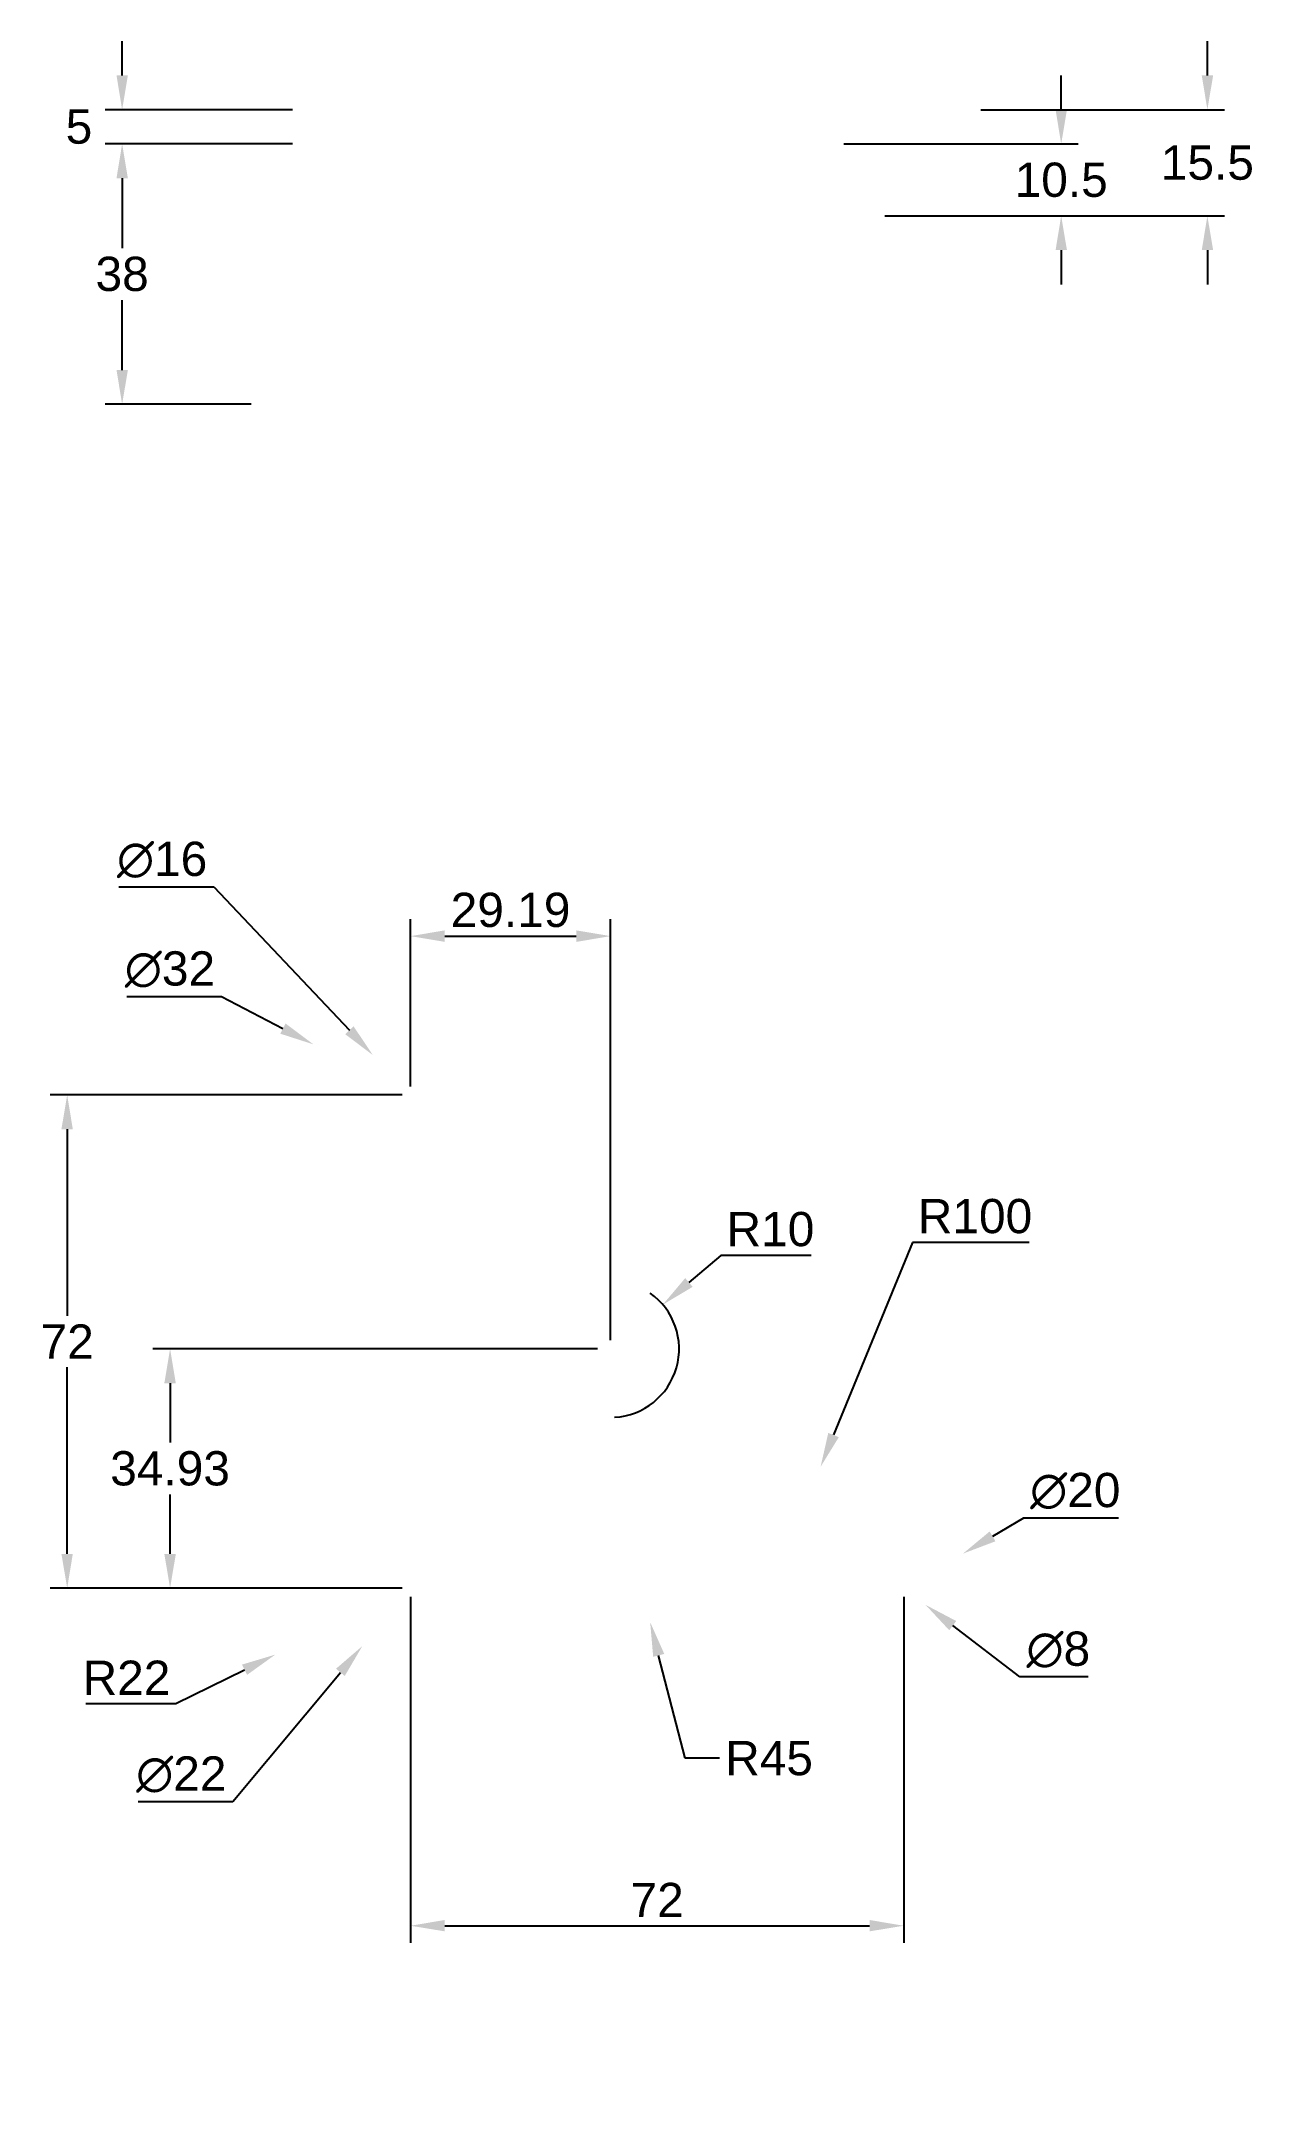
# Paper-space layout 'Layout1' of a CAD drawing. Header units: millimetres. Extents: x 88 to 177, y 19 to 169.
import ezdxf

# ---------------------------------------------------------------- set-up
doc = ezdxf.new("R2010")
doc.units = ezdxf.units.MM
doc.styles.get("Standard").update_dxf_attribs({"font": 'arial.ttf'})
doc.dimstyles.new('ISO-25', dxfattribs={"dimtxt": 2.5, "dimasz": 2.5, "dimexe": 1.25, "dimexo": 0.625, "dimtad": 1, "dimtih": 1, "dimtoh": 1, "dimdsep": 46, "dimtxsty": 'Standard', "dimcen": 0, "dimadec": 0, "dimazin": 0, "dimtfac": 1, "dimtofl": 0, "dimtmove": 0, "dimatfit": 3, "dimfxl": 1, "dimarcsym": 0})

# ---------------------------------------------------------------- blocks, each defined once
blk = doc.blocks.new('*D10')
at = {"color": 0, "lineweight": -2, "transparency": 16777216}
for p, q in [((98.27, 47.87), (103.29, 50.33)), ((91.7, 47.87), (98.27, 47.87))]:
    blk.add_line(p, q, dxfattribs=at)
at = {"color": 0, "transparency": 16777216}
blk.add_solid([(103.1, 50.71), (103.47, 49.96), (105.53, 51.44)], dxfattribs=at)
at = {"layer": 'Defpoints', "color": 0, "transparency": 16777216}
for p in [(115.4, 56.29), (105.53, 51.44)]:
    blk.add_point(p, dxfattribs=at)
at = {"color": 0, "transparency": 16777216, "insert": (94.67, 49.75), "char_height": 2.5, "attachment_point": 5}
blk.add_mtext('R22', dxfattribs=at)
blk = doc.blocks.new('*D14')
at = {"color": 0, "lineweight": -2, "transparency": 16777216}
for p, q in [((138.06, 80.58), (135.72, 78.6)), ((144.65, 80.58), (138.06, 80.58))]:
    blk.add_line(p, q, dxfattribs=at)
blk.add_arc((130, 73.75), 5, 273.4139, 54.5666, dxfattribs=at)
at = {"color": 0, "transparency": 16777216}
blk.add_solid([(135.45, 78.92), (135.99, 78.28), (133.81, 76.98)], dxfattribs=at)
at = {"layer": 'Defpoints', "color": 0, "transparency": 16777216}
for p in [(133.81, 76.98), (130, 73.75)]:
    blk.add_point(p, dxfattribs=at)
at = {"color": 0, "transparency": 16777216, "insert": (141.67, 82.48), "char_height": 2.5, "attachment_point": 5}
blk.add_mtext('R10', dxfattribs=at)
blk = doc.blocks.new('*D15')
at = {"color": 0, "lineweight": -2, "transparency": 16777216}
for p, q in [((114.78, 92.29), (89.09, 92.29)), ((90.34, 89.79), (90.34, 76.17)), ((90.34, 58.79), (90.34, 72.41)), ((114.78, 56.29), (89.09, 56.29))]:
    blk.add_line(p, q, dxfattribs=at)
at = {"color": 0, "transparency": 16777216}
for points in [[(89.92, 89.79), (90.75, 89.79), (90.34, 92.29)], [(89.92, 58.79), (90.75, 58.79), (90.34, 56.29)]]:
    blk.add_solid(points, dxfattribs=at)
at = {"layer": 'Defpoints', "color": 0, "transparency": 16777216}
for p in [(115.4, 92.29), (90.34, 56.29), (115.4, 56.29)]:
    blk.add_point(p, dxfattribs=at)
at = {"color": 0, "transparency": 16777216, "insert": (90.34, 74.29), "char_height": 2.5, "attachment_point": 5}
blk.add_mtext('72', dxfattribs=at)
blk = doc.blocks.new('*D16')
at = {"color": 0, "lineweight": -2, "transparency": 16777216}
for p, q in [((115.4, 55.66), (115.4, 30.4)), ((151.4, 55.66), (151.4, 30.4)), ((117.9, 31.65), (148.9, 31.65))]:
    blk.add_line(p, q, dxfattribs=at)
at = {"color": 0, "transparency": 16777216}
for points in [[(117.9, 32.07), (117.9, 31.24), (115.4, 31.65)], [(148.9, 32.07), (148.9, 31.24), (151.4, 31.65)]]:
    blk.add_solid(points, dxfattribs=at)
at = {"layer": 'Defpoints', "color": 0, "transparency": 16777216}
for p in [(115.4, 56.29), (151.4, 56.29), (151.4, 31.65)]:
    blk.add_point(p, dxfattribs=at)
at = {"color": 0, "transparency": 16777216, "insert": (133.4, 33.53), "char_height": 2.5, "attachment_point": 5}
blk.add_mtext('72', dxfattribs=at)
blk = doc.blocks.new('*D17')
at = {"color": 0, "lineweight": -2, "transparency": 16777216}
for p, q in [((173.56, 166.7), (173.56, 169.2)), ((157.03, 164.2), (174.81, 164.2)), ((157.03, 156.45), (174.81, 156.45)), ((173.56, 153.95), (173.56, 151.45))]:
    blk.add_line(p, q, dxfattribs=at)
at = {"color": 0, "transparency": 16777216}
for points in [[(173.15, 166.7), (173.98, 166.7), (173.56, 164.2)], [(173.15, 153.95), (173.98, 153.95), (173.56, 156.45)]]:
    blk.add_solid(points, dxfattribs=at)
at = {"layer": 'Defpoints', "color": 0, "transparency": 16777216}
for p in [(156.4, 164.2), (156.4, 156.45), (173.56, 156.45)]:
    blk.add_point(p, dxfattribs=at)
at = {"color": 0, "transparency": 16777216, "insert": (173.56, 160.32), "char_height": 2.5, "attachment_point": 5}
blk.add_mtext('15.5', dxfattribs=at)
blk = doc.blocks.new('*D18')
at = {"color": 0, "lineweight": -2, "transparency": 16777216}
for p, q in [((162.89, 164.2), (162.89, 166.7)), ((147.03, 161.7), (164.14, 161.7)), ((150.03, 156.45), (164.14, 156.45)), ((162.89, 153.95), (162.89, 151.45))]:
    blk.add_line(p, q, dxfattribs=at)
at = {"color": 0, "transparency": 16777216}
for points in [[(162.48, 164.2), (163.31, 164.2), (162.89, 161.7)], [(162.48, 153.95), (163.31, 153.95), (162.89, 156.45)]]:
    blk.add_solid(points, dxfattribs=at)
at = {"layer": 'Defpoints', "color": 0, "transparency": 16777216}
for p in [(146.4, 161.7), (149.4, 156.45), (162.89, 156.45)]:
    blk.add_point(p, dxfattribs=at)
at = {"color": 0, "transparency": 16777216, "insert": (162.89, 159.07), "char_height": 2.5, "attachment_point": 5}
blk.add_mtext('10.5', dxfattribs=at)
blk = doc.blocks.new('*D19')
at = {"color": 0, "lineweight": -2, "transparency": 16777216}
for p, q in [((103.78, 161.7), (93.1, 161.7)), ((94.35, 159.2), (94.35, 154.1)), ((94.35, 145.2), (94.35, 150.3)), ((103.78, 142.7), (93.1, 142.7))]:
    blk.add_line(p, q, dxfattribs=at)
at = {"color": 0, "transparency": 16777216}
for points in [[(93.94, 159.2), (94.77, 159.2), (94.35, 161.7)], [(93.94, 145.2), (94.77, 145.2), (94.35, 142.7)]]:
    blk.add_solid(points, dxfattribs=at)
at = {"layer": 'Defpoints', "color": 0, "transparency": 16777216}
for p in [(104.4, 161.7), (94.35, 142.7), (104.4, 142.7)]:
    blk.add_point(p, dxfattribs=at)
at = {"color": 0, "transparency": 16777216, "insert": (94.35, 152.2), "char_height": 2.5, "attachment_point": 5}
blk.add_mtext('38', dxfattribs=at)
blk = doc.blocks.new('*D20')
at = {"color": 0, "lineweight": -2, "transparency": 16777216}
for p, q in [((94.35, 166.7), (94.35, 169.2)), ((106.78, 164.2), (93.1, 164.2)), ((106.78, 161.7), (93.1, 161.7)), ((94.35, 159.2), (94.35, 156.7))]:
    blk.add_line(p, q, dxfattribs=at)
at = {"color": 0, "transparency": 16777216}
for points in [[(93.94, 166.7), (94.77, 166.7), (94.35, 164.2)], [(93.94, 159.2), (94.77, 159.2), (94.35, 161.7)]]:
    blk.add_solid(points, dxfattribs=at)
at = {"layer": 'Defpoints', "color": 0, "transparency": 16777216}
for p in [(107.4, 164.2), (94.35, 161.7), (107.4, 161.7)]:
    blk.add_point(p, dxfattribs=at)
at = {"color": 0, "transparency": 16777216, "insert": (91.2, 162.95), "char_height": 2.5, "attachment_point": 5}
blk.add_mtext('5', dxfattribs=at)
blk = doc.blocks.new('*D22')
at = {"color": 0, "lineweight": -2, "transparency": 16777216}
for p, q in [((152.03, 81.52), (146.28, 67.47)), ((160.56, 81.52), (152.03, 81.52))]:
    blk.add_line(p, q, dxfattribs=at)
at = {"color": 0, "transparency": 16777216}
blk.add_solid([(145.89, 67.62), (146.66, 67.31), (145.33, 65.15)], dxfattribs=at)
at = {"layer": 'Defpoints', "color": 0, "transparency": 16777216}
for p in [(145.33, 65.15), (126.4, 18.87)]:
    blk.add_point(p, dxfattribs=at)
at = {"color": 0, "transparency": 16777216, "insert": (156.6, 83.43), "char_height": 2.5, "attachment_point": 5}
blk.add_mtext('R100', dxfattribs=at)
blk = doc.blocks.new('*D23')
at = {"color": 0, "lineweight": -2, "transparency": 16777216}
for p, q in [((135.44, 43.87), (133.51, 51.38)), ((137.94, 43.87), (135.44, 43.87))]:
    blk.add_line(p, q, dxfattribs=at)
at = {"color": 0, "transparency": 16777216}
blk.add_solid([(133.92, 51.49), (133.11, 51.28), (132.89, 53.81)], dxfattribs=at)
at = {"layer": 'Defpoints', "color": 0, "transparency": 16777216}
for p in [(132.89, 53.81), (138.49, 32.01)]:
    blk.add_point(p, dxfattribs=at)
at = {"color": 0, "transparency": 16777216, "insert": (141.57, 43.87), "char_height": 2.5, "attachment_point": 5}
blk.add_mtext('R45', dxfattribs=at)
blk = doc.blocks.new('*D24')
at = {"color": 0, "lineweight": -2, "transparency": 16777216}
for p, q in [((94.7, 99.47), (101.6, 99.47)), ((101.6, 99.47), (106.09, 97.13))]:
    blk.add_line(p, q, dxfattribs=at)
at = {"color": 0, "transparency": 16777216}
blk.add_solid([(106.28, 97.5), (105.89, 96.76), (108.31, 95.98)], dxfattribs=at)
at = {"layer": 'Defpoints', "color": 0, "transparency": 16777216}
for p in [(108.31, 95.98), (122.5, 88.6)]:
    blk.add_point(p, dxfattribs=at)
at = {"color": 0, "transparency": 16777216, "insert": (97.84, 101.44), "char_height": 2.5, "attachment_point": 5}
blk.add_mtext('∅32', dxfattribs=at)
blk = doc.blocks.new('*D25')
at = {"color": 0, "lineweight": -2, "transparency": 16777216}
for p, q in [((94.12, 107.47), (101.05, 107.47)), ((101.05, 107.47), (110.94, 97.01))]:
    blk.add_line(p, q, dxfattribs=at)
at = {"color": 0, "transparency": 16777216}
blk.add_solid([(111.24, 97.3), (110.63, 96.72), (112.65, 95.2)], dxfattribs=at)
at = {"layer": 'Defpoints', "color": 0, "transparency": 16777216}
for p in [(112.65, 95.2), (118.15, 89.38)]:
    blk.add_point(p, dxfattribs=at)
at = {"color": 0, "transparency": 16777216, "insert": (97.27, 109.44), "char_height": 2.5, "attachment_point": 5}
blk.add_mtext('∅16', dxfattribs=at)
blk = doc.blocks.new('*D27')
at = {"color": 0, "lineweight": -2, "transparency": 16777216}
for p, q in [((115.4, 92.91), (115.4, 105.13)), ((117.9, 103.88), (127.5, 103.88)), ((130, 74.38), (130, 105.13))]:
    blk.add_line(p, q, dxfattribs=at)
at = {"color": 0, "transparency": 16777216}
for points in [[(117.9, 104.3), (117.9, 103.46), (115.4, 103.88)], [(127.5, 104.3), (127.5, 103.46), (130, 103.88)]]:
    blk.add_solid(points, dxfattribs=at)
at = {"layer": 'Defpoints', "color": 0, "transparency": 16777216}
for p in [(130, 103.88), (115.4, 92.29), (130, 73.75)]:
    blk.add_point(p, dxfattribs=at)
at = {"color": 0, "transparency": 16777216, "insert": (122.7, 105.78), "char_height": 2.5, "attachment_point": 5}
blk.add_mtext('29.19', dxfattribs=at)
blk = doc.blocks.new('*D28')
at = {"color": 0, "lineweight": -2, "transparency": 16777216}
for p, q in [((129.05, 73.75), (96.6, 73.75)), ((97.85, 71.25), (97.85, 66.92)), ((97.85, 58.79), (97.85, 63.12)), ((114.78, 56.29), (96.6, 56.29))]:
    blk.add_line(p, q, dxfattribs=at)
at = {"color": 0, "transparency": 16777216}
for points in [[(97.43, 71.25), (98.27, 71.25), (97.85, 73.75)], [(97.43, 58.79), (98.27, 58.79), (97.85, 56.29)]]:
    blk.add_solid(points, dxfattribs=at)
at = {"layer": 'Defpoints', "color": 0, "transparency": 16777216}
for p in [(129.67, 73.75), (97.85, 56.29), (115.4, 56.29)]:
    blk.add_point(p, dxfattribs=at)
at = {"color": 0, "transparency": 16777216, "insert": (97.85, 65.02), "char_height": 2.5, "attachment_point": 5}
blk.add_mtext('34.93', dxfattribs=at)
blk = doc.blocks.new('*D29')
at = {"color": 0, "lineweight": -2, "transparency": 16777216}
for p, q in [((102.43, 40.71), (110.28, 50.14)), ((95.53, 40.71), (102.43, 40.71))]:
    blk.add_line(p, q, dxfattribs=at)
at = {"color": 0, "transparency": 16777216}
blk.add_solid([(109.96, 50.41), (110.6, 49.88), (111.88, 52.06)], dxfattribs=at)
at = {"layer": 'Defpoints', "color": 0, "transparency": 16777216}
for p in [(118.92, 60.52), (111.88, 52.06)]:
    blk.add_point(p, dxfattribs=at)
at = {"color": 0, "transparency": 16777216, "insert": (98.67, 42.68), "char_height": 2.5, "attachment_point": 5}
blk.add_mtext('∅22', dxfattribs=at)
blk = doc.blocks.new('*D30')
at = {"color": 0, "lineweight": -2, "transparency": 16777216}
for p, q in [((160.15, 61.4), (157.88, 60.07)), ((167.07, 61.4), (160.15, 61.4))]:
    blk.add_line(p, q, dxfattribs=at)
at = {"color": 0, "transparency": 16777216}
blk.add_solid([(157.67, 60.43), (158.09, 59.71), (155.72, 58.81)], dxfattribs=at)
at = {"layer": 'Defpoints', "color": 0, "transparency": 16777216}
for p in [(155.72, 58.81), (147.09, 53.77)]:
    blk.add_point(p, dxfattribs=at)
at = {"color": 0, "transparency": 16777216, "insert": (163.92, 63.37), "char_height": 2.5, "attachment_point": 5}
blk.add_mtext('∅20', dxfattribs=at)
blk = doc.blocks.new('*D31')
at = {"color": 0, "lineweight": -2, "transparency": 16777216}
for p, q in [((159.87, 49.81), (154.98, 53.56)), ((164.86, 49.81), (159.87, 49.81))]:
    blk.add_line(p, q, dxfattribs=at)
at = {"color": 0, "transparency": 16777216}
blk.add_solid([(155.23, 53.89), (154.72, 53.22), (152.99, 55.07)], dxfattribs=at)
at = {"layer": 'Defpoints', "color": 0, "transparency": 16777216}
for p in [(149.81, 57.5), (152.99, 55.07)]:
    blk.add_point(p, dxfattribs=at)
at = {"color": 0, "transparency": 16777216, "insert": (162.68, 51.79), "char_height": 2.5, "attachment_point": 5}
blk.add_mtext('∅8', dxfattribs=at)

psp = doc.layouts.get("Layout1")

# ---------------------------------------------------------------- dimensions: what is measured, and where the dimension line sits
for base, p1, p2, angle, override, picture, middle in [((94.3547, 161.6994), (107.403, 164.1994), (107.403, 161.6994), 270, {"dimlfac": -2, "dimtmove": 2}, '*D20', (91.2003, 162.9494)), ((173.562, 156.4494), (156.403, 164.1994), (156.403, 156.4494), 90, {"dimlfac": -2}, '*D17', (173.562, 160.3244)), ((90.3356, 56.2891), (115.403, 92.2891), (115.403, 56.2891), 270, {"dimlfac": -2}, '*D15', (90.3356, 74.2891)), ((97.8507, 56.2891), (129.6714, 73.7549), (115.403, 56.2891), 90, {"dimlfac": -2}, '*D28', (97.8507, 65.022))]:
    dim = psp.add_linear_dim(base=base, p1=p1, p2=p2, angle=angle, dimstyle='ISO-25', override=override)
    dim.commit()
    dim.dimension.update_dxf_attribs({"geometry": picture, "text_midpoint": middle, "dimtype": 160})
for base, p1, p2, angle, picture, middle in [((162.8918, 156.4494), (146.403, 161.6994), (149.403, 156.4494), 90, '*D18', (162.8918, 159.0744)), ((94.3547, 142.6994), (104.403, 161.6994), (104.403, 142.6994), 270, '*D19', (94.3547, 152.1994))]:
    dim = psp.add_linear_dim(base=base, p1=p1, p2=p2, angle=angle, dimstyle='ISO-25', override={"dimlfac": -2})
    dim.commit()
    dim.dimension.update_dxf_attribs({"geometry": picture, "text_midpoint": middle})
for p1, p2, picture, middle in [((118.1517, 89.3831), (112.6543, 95.195), '*D25', (97.2736, 107.4651)), ((122.5009, 88.5985), (108.3051, 95.9796), '*D24', (97.8379, 99.4656)), ((147.086, 53.7664), (155.72, 58.8117), '*D30', (163.9192, 61.3991)), ((118.9227, 60.5154), (111.8833, 52.0628), '*D29', (98.6664, 40.7108)), ((149.8142, 57.5039), (152.9918, 55.0742), '*D31', (162.6787, 49.8137))]:
    dim = psp.add_diameter_dim_2p(p1=p1, p2=p2, dimstyle='ISO-25', override={"dimlfac": -2})
    dim.commit()
    dim.dimension.update_dxf_attribs({"geometry": picture, "text_midpoint": middle, "dimtype": 163})
for base, p1, p2, picture, middle in [((129.9983, 103.8791), (115.403, 92.2891), (129.9983, 73.7549), '*D27', (122.7006, 105.7806)), ((151.403, 31.6531), (115.403, 56.2891), (151.403, 56.2891), '*D16', (133.403, 33.5332))]:
    dim = psp.add_linear_dim(base=base, p1=p1, p2=p2, dimstyle='ISO-25', override={"dimlfac": -2})
    dim.commit()
    dim.dimension.update_dxf_attribs({"geometry": picture, "text_midpoint": middle})
for center, mpoint, picture, middle in [((126.403, 18.8725), (145.3302, 65.1517), '*D22', (156.605, 81.5241)), ((129.9983, 73.7549), (133.8149, 76.985), '*D14', (141.6696, 80.5795)), ((115.403, 56.2891), (105.531, 51.4369), '*D10', (94.6703, 47.8677)), ((138.4863, 32.0113), (132.8934, 53.8051), '*D23', (141.5655, 43.8651))]:
    dim = psp.add_radius_dim(center=center, mpoint=mpoint, dimstyle='ISO-25', override={"dimlfac": -2})
    dim.commit()
    dim.dimension.update_dxf_attribs({"geometry": picture, "text_midpoint": middle, "dimtype": 164})

doc.saveas('drawing.dxf')
